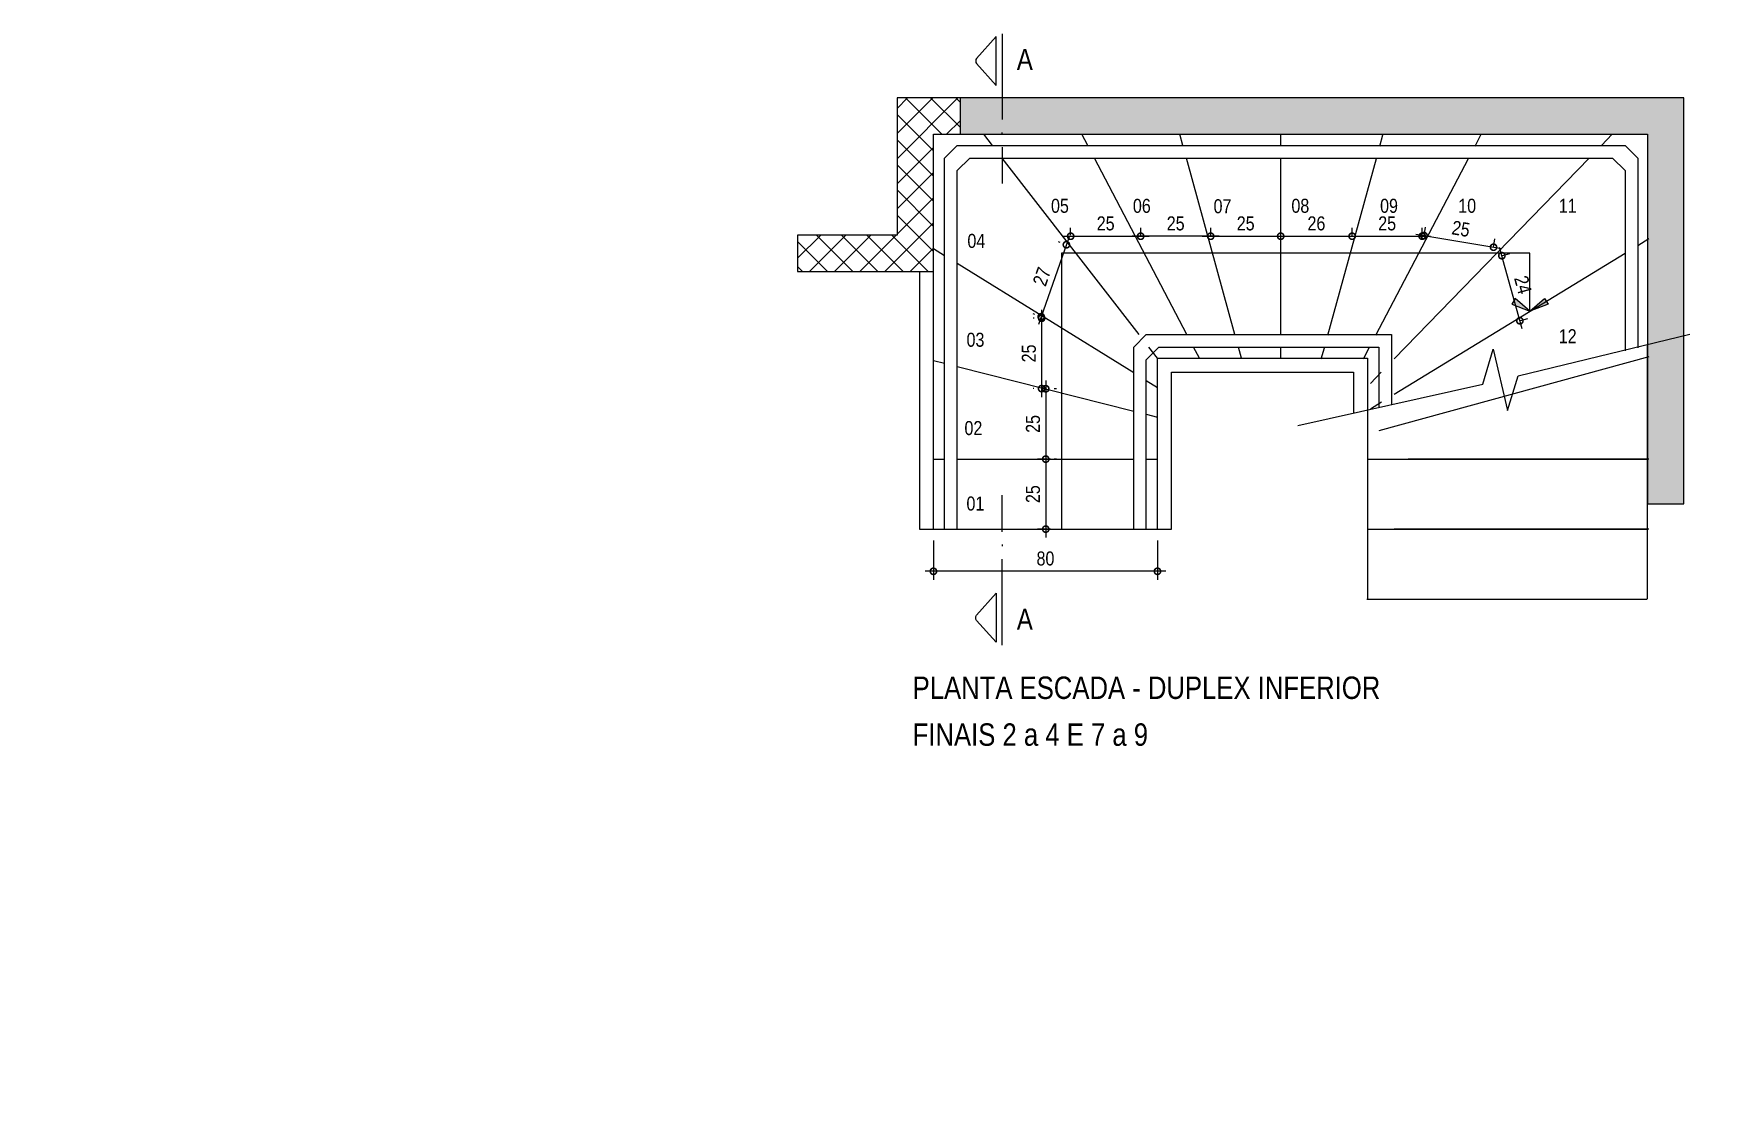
# Model space of a CAD drawing. Header units: metres. Extents: x 8 to 38.7, y -6.4 to 5.4.
# Drawn here: x 20.91 to 26.92, y 1.61 to 5.4 of the extents above; entities that cross this region are included whole.
import ezdxf
from ezdxf.enums import TextEntityAlignment as Align
from ezdxf.xclip import XClip

# ---------------------------------------------------------------- set-up
doc = ezdxf.new("R2010")
doc.units = ezdxf.units.M
doc.header["$XCLIPFRAME"] = 0
doc.header["$PDMODE"] = 35
doc.linetypes.add('DASHEDX2', pattern=[1.5, 1, -0.5])
doc.linetypes.add('ESTILO_TQS_0004', pattern=[1.12, 0.5, -0.2, 0.01, -0.2, 0.01, -0.2])
for name, color, linetype in [('205', 232, 'ESTILO_TQS_0004'), ('3', 2, 'Continuous'), ('4', 2, 'Continuous'), ('ARQ-AUX1', 1, 'Continuous'), ('ARQ-AUX2', 2, 'Continuous'), ('ARQ-DIM', 2, 'Continuous'), ('ARQ-PRJ', 7, 'DASHEDX2'), ('ARQ-SIM', 1, 'Continuous'), ('ARQ-TXT', 2, 'Continuous')]:
    doc.layers.add(name, color=color, linetype=linetype)
doc.styles.add('Adesa', font='ARIALN.TTF')
doc.styles.add('M50', font='ARIALN.TTF', dxfattribs={"height": 0.15})
doc.dimstyles.new('ADESA 1-0025', dxfattribs={"dimtxt": 0.05, "dimasz": 0.045, "dimexe": 0.03, "dimexo": 0.04, "dimgap": 0.02, "dimtad": 1, "dimtoh": 1, "dimdec": 0, "dimlfac": 100, "dimzin": 4, "dimtxsty": 'Adesa', "dimblk": 'DOTSMALL', "dimcen": 1, "dimdle": 0.03, "dimclrd": 1, "dimclre": 1, "dimclrt": 256, "dimazin": 1, "dimtm": 1e-09, "dimtfac": 1, "dimtdec": 0, "dimtix": 1, "dimtmove": 2, "dimatfit": 0, "dimldrblk": 'DOTSMALL', "dimfxl": 0.8, "dimtvp": 2, "dimtolj": 1, "dimtzin": 0, "dimarcsym": 0})

# ---------------------------------------------------------------- blocks, each defined once
blk = doc.blocks.new('est-ex-11-dps-r00')
at = {"layer": '3'}
h = blk.add_hatch(color=8, dxfattribs=at)
h.dxf.hatch_style = 1
h.paths.add_polyline_path([(-232.004486, -395.998796), (719.496112, -396.003017), (719.496112, -409.003017), (473.006123, -409.003017), (473.006123, -541.00374), (459.996043, -541.00374), (459.996043, -409.002436), (12.995548, -409.002436), (12.995548, -937.000989), (-251.979379, -937.000989), (-251.979379, -924.007258), (-232.004327, -924.007258), (-232.004327, -855.00029), (-213.00434, -855.00029), (-213.00434, -924.000989), (-0.004452, -924.000989), (-0.004452, -414.999045), (-213.004452, -414.999045), (-213.004452, -481.999806), (-232.004486, -481.999806)])
h.paths.add_polyline_path([(719.496112, -244.999631), (-57.501936, -244.996565), (-57.501936, -225.996565), (0, -225.996565), (0, 0), (-236.004459, 0), (-236.004459, -245.001184), (-249.004459, -245.001184), (-249.004459, 12.999153), (-0.000305, 12.999153), (-0.000305, 282.997758), (-504.003335, 282.997758), (-504.003335, -245.001184), (-517.003335, -245.001184), (-517.003335, 295.998453), (12.994618, 295.998453), (12.994618, -232.000212), (459.996043, -232.000212), (459.996043, -99.998908), (472.996043, -99.998908), (472.996043, -231.999631), (719.496112, -231.999631)])
h.paths.add_polyline_path([(-993.00031, -541.00374), (-993.00031, -409.003017), (-1239.500379, -409.003017), (-1239.500379, -396.003017), (-520.003335, -396.002991), (-520.003335, -409.002991), (-980.00031, -409.002436), (-980.00031, -541.00374)])
h.paths.add_polyline_path([(-2253.500545, -245.000956), (-2253.500545, -232.000956), (-2008.001965, -232.000956), (-2008.001965, -100.000255), (-1995.001965, -100.000255), (-1995.001965, -232.000655), (-1547.999687, -232.000655), (-1547.999687, 77.996564), (-1534.999687, 77.996564), (-1534.999687, -183.000162), (-1385.510847, -183.000162), (-1385.510847, -195.99998), (-1534.999687, -195.99998), (-1534.999687, -245.000515), (-2253.500545, -245.000515)])
h.paths.add_polyline_path([(-2253.500545, -396.001692), (-1534.999904, -396.002133), (-1534.999904, -445.002668), (-1385.510832, -445.002668), (-1385.510832, -458.002486), (-1534.999904, -458.002486), (-1534.999904, -718.997619), (-1547.999904, -718.997619), (-1547.999904, -409.001461), (-1995.001777, -409.001461), (-1995.001777, -540.99621), (-2008.001965, -540.99621), (-2008.001965, -409.001316), (-2253.500545, -409.001316)])
h.paths.add_polyline_path([(-2399.510997, -445.004573), (-2561.999822, -445.004573), (-2561.999822, -718.997885), (-2548.999822, -718.997885), (-2548.999822, -458.004573), (-2399.510997, -458.004573), (-2399.510997, -445.004803)])
h.paths.add_polyline_path([(1027.995404, -445.001113), (865.506331, -445.001113), (865.506331, -458.001113), (1014.995404, -458.001113), (1014.995404, -718.997491), (1027.995404, -718.997491)])
h.paths.add_polyline_path([(-520.003335, -244.999631), (-520.003335, -232.000212), (-980.00031, -232.000212), (-980.00031, -99.998908), (-993.00031, -99.998908), (-993.00031, -231.999631), (-1239.500379, -231.999631), (-1239.500379, -244.999631)])
h.paths.add_polyline_path([(1245.999783, -327.001325), (1689.007686, -327.001325), (1689.007686, -314.001325), (1245.999783, -314.001325)])
h.paths.add_polyline_path([(-2561.999343, 77.995239), (-2561.999343, -195.997845), (-2399.510997, -195.997845), (-2399.510997, -182.997845), (-2548.999343, -182.997845), (-2548.999343, 77.995239), (-2561.999822, 77.995239)])
h.paths.add_polyline_path([(1027.995156, -196.001535), (1027.995156, 77.998295), (1014.995156, 77.998295), (1014.995156, -183.001611), (865.506331, -183.001611), (865.506331, -196.001535)])
h.paths.add_polyline_path([(-3223.007243, -327.001325), (-2779.99934, -327.001325), (-2779.99934, -314.001325), (-3223.007243, -314.001325)])
h.paths.add_polyline_path([(-517.003335, -937.001848), (-352.982201, -937.001848), (-352.982201, -924.001848), (-504.003335, -924.001848), (-504.003335, -395.998796), (-517.003335, -395.998796)])
h.paths.add_polyline_path([(1015.01125, -327.001325), (1155.51125, -327.001325), (1155.51125, -314.001325), (1015.01125, -314.001325)])
h.paths.add_polyline_path([(-2689.510807, -327.001325), (-2549.010807, -327.001325), (-2549.010807, -314.001325), (-2689.510807, -314.001325)])
at = {"layer": '4'}
h = blk.add_hatch(color=8, dxfattribs=at)
h.dxf.hatch_style = 1
h.paths.add_polyline_path([(870.51125, -327.001325), (1015.01125, -327.001325), (1015.01125, -314.001325), (870.51125, -314.001325)])
h.paths.add_polyline_path([(1517.998246, -449.002012), (1531.000227, -449.002012), (1531.000227, -327.001324), (1517.998246, -327.001324)])
h.paths.add_polyline_path([(1689.007686, -327.001325), (1803.000199, -327.001325), (1803.000199, -314.002172), (1689.007686, -314.002172)])
h.paths.add_polyline_path([(1518.002686, -314.002172), (1531.002686, -314.002172), (1531.002686, -192.002332), (1518.002686, -192.002332)])
h.paths.add_polyline_path([(-3065.002243, -314.002172), (-3052.002243, -314.002172), (-3052.002243, -192.002332), (-3065.002243, -192.002332)])
h.paths.add_polyline_path([(-3064.999784, -449.002012), (-3051.997803, -449.002012), (-3051.997803, -327.002172), (-3064.999784, -327.002172)])
h.paths.add_polyline_path([(-3336.999755, -327.001324), (-3223.007243, -327.001324), (-3223.007243, -314.001325), (-3336.999755, -314.001325)])
h.paths.add_polyline_path([(-2549.010807, -327.001325), (-2404.510807, -327.001325), (-2404.510807, -314.001325), (-2549.010807, -314.001325)])
h.paths.add_polyline_path([(74.532066, -924.005286), (12.995548, -924.005286), (12.995548, -937.000989), (74.532066, -937.000989)])
h.paths.add_polyline_path([(-1372.998858, -46.500032), (-1359.998858, -46.500032), (-1359.998858, 165.999968), (-1372.998858, 165.999968)])
h.paths.add_polyline_path([(-2548.999822, -718.997885), (-2561.999822, -718.997885), (-2561.999822, -936.998934), (-2548.999822, -936.998934)])
h.paths.add_polyline_path([(-2561.999822, -445.004573), (-2634.999822, -445.004573), (-2634.999822, -458.001295), (-2561.999822, -458.001295)])
h.paths.add_polyline_path([(-1112.000061, 295.99876), (-1112.000061, 152.998767), (-1099.000187, 152.998767), (-1099.000187, 282.998799), (-1029.069445, 282.998799), (-1029.069445, 295.99876)])
h.paths.add_polyline_path([(-2736.996513, -763.91298), (-2723.996513, -763.91298), (-2723.996513, -620.91298), (-2736.996513, -620.91298)])
h.paths.add_polyline_path([(-2736.996513, -20.089668), (-2723.996513, -20.089668), (-2723.996513, 122.910332), (-2736.996513, 122.910332)])
h.paths.add_polyline_path([(1027.995404, -718.997491), (1014.995404, -718.997491), (1014.995404, -936.998627), (1027.995404, -936.998627)])
h.paths.add_polyline_path([(1101.995156, -445.001113), (1027.995404, -445.001113), (1027.995404, -457.997884), (1101.995156, -457.997884)])
h.paths.add_polyline_path([(2138.000201, -253.001325), (2125.000197, -253.001325), (2125.000197, -314.001325), (1853.000199, -314.001325), (1853.000199, -327.001324), (2125.000219, -327.001324), (2125.000219, -388.001325), (2138.000201, -388.001325)])
h.paths.add_polyline_path([(592.000796, 295.99876), (509.070038, 295.99876), (509.070038, 282.998799), (579.00078, 282.998799), (579.00078, 152.998392), (592.00078, 152.998392), (592.00078, 295.99876)])
h.paths.add_polyline_path([(592.000796, -937.001408), (592.000796, -794.000771), (579.000796, -794.000771), (579.000796, -924.001447), (509.070053, -924.001447), (509.070053, -937.001408), (592.000811, -937.001408)])
h.paths.add_polyline_path([(-2126.000352, -937.001408), (-2043.069595, -937.001408), (-2043.069595, -924.001447), (-2113.000337, -924.001447), (-2113.000337, -794.001191), (-2126.000337, -794.001191), (-2126.000337, -937.001408)])
h.paths.add_polyline_path([(839.999696, -46.499368), (852.999696, -46.499368), (852.999696, 166.000632), (839.999696, 166.000632)])
h.paths.add_polyline_path([(839.999696, -807.00328), (852.999696, -807.00328), (852.999696, -594.50328), (839.999696, -594.50328)])
h.paths.add_polyline_path([(-2386.999253, -807.00328), (-2373.999253, -807.00328), (-2373.999253, -594.50328), (-2386.999253, -594.50328)])
h.paths.add_polyline_path([(1189.996956, -763.91298), (1202.996956, -763.91298), (1202.996956, -620.91298), (1189.996956, -620.91298)])
h.paths.add_polyline_path([(1189.996956, -20.089668), (1202.996956, -20.089668), (1202.996956, 122.910332), (1189.996956, 122.910332)])
h.paths.add_polyline_path([(-2984.999916, -914.001323), (-2984.999916, -750.999946), (-2997.999778, -750.999946), (-2997.999778, -900.997727), (-3045.999778, -900.997727), (-3045.999778, -914.001323)])
h.paths.add_polyline_path([(1451.000359, 272.998675), (1451.000359, 109.997373), (1464.000222, 109.997373), (1464.000222, 259.995079), (1512.000221, 259.995079), (1512.000221, 272.998675)])
h.paths.add_polyline_path([(1451.000359, -914.001323), (1512.000221, -914.001323), (1512.000221, -900.997727), (1464.000222, -900.997727), (1464.000222, -751.000021), (1451.000359, -751.000021)])
h.paths.add_polyline_path([(-878.069286, -937.00153), (-745.536564, -937.00153), (-745.536564, -923.999823), (-786.000045, -923.999823), (-786.000045, -624.003488), (-799.000045, -624.003488), (-799.000045, -924.001237), (-878.06927, -924.001237), (-878.06927, -937.00153)])
h.paths.add_polyline_path([(-1372.998858, -807.001266), (-1359.998858, -807.001266), (-1359.998858, -594.501266), (-1372.998858, -594.501266)])
h.paths.add_polyline_path([(-1099.000046, -794.001415), (-1111.99992, -794.001415), (-1111.99992, -937.001408), (-1029.069303, -937.001408), (-1029.069303, -924.001447), (-1099.000046, -924.001447)])
h.paths.add_polyline_path([(-878.069286, 295.998882), (-878.069286, 282.998589), (-799.000061, 282.998589), (-799.000061, -16.99916), (-786.000061, -16.99916), (-786.000061, 282.997175), (-745.53658, 282.997175), (-745.53658, 295.998882), (-878.069302, 295.998882)])
h.paths.add_polyline_path([(-2561.999366, -183.001307), (-2635.999822, -183.001307), (-2635.999822, -196.001304), (-2561.999343, -195.997845)])
h.paths.add_polyline_path([(-2549.004314, 295.991967), (-2561.999366, 295.991967), (-2561.999366, 77.995239), (-2549.004314, 77.995239)])
h.paths.add_polyline_path([(-520.003335, -937.002591), (-520.003335, -409.002981), (-533.003335, -409.002981), (-533.003335, -924.002648), (-594.536549, -924.002648), (-594.536549, -937.002648), (-520.003335, -937.002648)])
h.paths.add_polyline_path([(1736.995331, -914.001323), (1736.995331, -901.001351), (1729.988975, -901.001351), (1729.988975, -569.001318), (1716.988975, -569.001318), (1716.988975, -901.001351), (1662.988975, -901.001351), (1662.988975, -914.001323), (1736.989194, -914.001323)])
h.paths.add_polyline_path([(1797.998392, -914.001296), (1910.998392, -914.001296), (1910.998392, -901.001323), (1797.998392, -901.001323)])
h.paths.add_polyline_path([(2137.995113, -914.001323), (2137.995113, -539.001566), (2124.995113, -539.001566), (2124.995113, -901.001323), (2061.998395, -901.001323), (2061.998395, -914.001323)])
h.paths.add_polyline_path([(1101.995156, -183.004764), (1027.995156, -183.004764), (1027.995156, -196.001535), (1101.995156, -196.001535)])
h.paths.add_polyline_path([(1027.995156, 295.998392), (1014.995156, 295.998392), (1014.995156, 77.998295), (1027.995156, 77.998295)])
h.paths.add_polyline_path([(1736.995331, 272.998675), (1662.995113, 272.998675), (1662.995113, 259.998703), (1716.995113, 259.998703), (1716.995113, -72.00133), (1729.995113, -72.00133), (1729.995113, 259.998703), (1737.001468, 259.998703), (1737.001468, 272.998675)])
h.paths.add_polyline_path([(1797.998392, 259.998675), (1910.998392, 259.998675), (1910.998392, 272.998648), (1797.998392, 272.998648)])
edge = h.paths.add_edge_path()
edge.add_line((2137.995113, 272.998675), (2061.998393, 272.998675))
edge.add_line((2061.998393, 272.998675), (2061.998393, 259.998675))
edge.add_line((2061.998393, 259.998675), (2124.99511, 259.998675))
edge.add_line((2124.99511, 259.998675), (2124.99511, -102.001082))
edge.add_line((2124.99511, -102.001082), (2137.99511, -102.001082))
edge.add_line((2137.99511, -102.001082), (2137.99511, 272.998675))
h.paths.add_polyline_path([(358.065018, -937.00153), (358.065018, -924.001613), (278.996063, -924.001613), (278.996063, -624.003488), (265.996063, -624.003488), (265.996063, -924.000199), (225.532312, -924.000199), (225.532312, -937.00153), (358.065034, -937.00153)])
h.paths.add_polyline_path([(358.065018, 295.998882), (225.532296, 295.998882), (225.532296, 282.997551), (265.996047, 282.997551), (265.996047, -16.99916), (278.996047, -16.99916), (278.996047, 282.998965), (358.065003, 282.998965), (358.065003, 295.998882)])
h.paths.add_polyline_path([(-1534.999904, -718.997619), (-1547.999935, -718.997619), (-1547.999672, -924.00172), (-1608.536714, -924.00172), (-1608.53673, -937.001381), (-1482.999904, -937.001381), (-1482.999904, -924.002611), (-1534.999904, -924.002611)])
h.paths.add_polyline_path([(-1892.069467, -937.00153), (-1759.536745, -937.00153), (-1759.536745, -923.999823), (-1802.000496, -923.999823), (-1802.000496, -624.003488), (-1815.000496, -624.003488), (-1815.000496, -924.001237), (-1892.069452, -924.001237), (-1892.069452, -937.00153)])
h.paths.add_polyline_path([(-3270.99386, -914.001323), (-3196.993641, -914.001323), (-3196.993641, -900.998962), (-3250.993641, -900.998962), (-3250.993641, -569.001318), (-3263.993641, -569.001318), (-3263.993641, -900.998962), (-3270.999997, -900.998962), (-3270.999997, -914.001323)])
h.paths.add_polyline_path([(-3445.003058, -914.001296), (-3332.003058, -914.001296), (-3332.003058, -900.998934), (-3445.003058, -900.998934)])
h.paths.add_polyline_path([(-3671.999781, -914.001323), (-3596.003061, -914.001323), (-3596.003061, -900.998934), (-3658.999778, -900.998934), (-3658.999778, -539.001566), (-3671.999778, -539.001566)])
h.paths.add_polyline_path([(74.531441, 295.998453), (12.994618, 295.998453), (12.994618, 282.998733), (74.531441, 282.998733)])
h.paths.add_polyline_path([(-520.003335, 296), (-594.536549, 296), (-594.536549, 283), (-533.003335, 283), (-533.003335, -231.999657), (-520.003335, -231.999657), (-520.003335, 295.999943)])
h.paths.add_polyline_path([(-3658.999753, -253.001325), (-3671.999758, -253.001325), (-3671.999758, -388.001325), (-3658.999775, -388.001325), (-3658.999775, -327.001324), (-3386.999755, -327.001324), (-3386.999755, -314.001325), (-3658.999753, -314.001325)])
h.paths.add_polyline_path([(-1482.999919, 295.998733), (-1608.53673, 295.998733), (-1608.53673, 282.999072), (-1547.999687, 282.999072), (-1547.999687, 77.996564), (-1534.999919, 77.996564), (-1534.999919, 282.999963), (-1482.999919, 282.999963)])
h.paths.add_polyline_path([(-2126.000352, 295.99876), (-2126.000352, 152.998767), (-2113.000352, 152.998767), (-2113.000352, 282.99876), (-2043.06961, 282.99876), (-2043.06961, 295.99876)])
h.paths.add_polyline_path([(-2386.999253, 11.500632), (-2373.999253, 11.500632), (-2373.999253, 166.000632), (-2386.999253, 166.000632)])
h.paths.add_polyline_path([(-2984.999916, 272.998675), (-3045.999916, 272.998675), (-3045.999916, 259.998675), (-2997.999916, 259.998675), (-2997.999916, 109.998591), (-2984.999916, 109.998591)])
h.paths.add_polyline_path([(-3270.999997, 272.998675), (-3270.999997, 259.996314), (-3263.993641, 259.996314), (-3263.993641, -72.00133), (-3250.993641, -72.00133), (-3250.993641, 259.996314), (-3196.993641, 259.996314), (-3196.993641, 272.998675), (-3270.99386, 272.998675)])
h.paths.add_polyline_path([(-3445.003058, 259.996286), (-3332.003058, 259.996286), (-3332.003058, 272.998648), (-3445.003058, 272.998648)])
h.paths.add_polyline_path([(-3671.999778, 272.998675), (-3671.999778, -102.001082), (-3658.999778, -102.001082), (-3658.999778, 259.996286), (-3596.003061, 259.996286), (-3596.003061, 272.998675)])
h.paths.add_polyline_path([(-1815.007394, 30.00084), (-1802.007394, 30.00084), (-1802.007394, 188.50084), (-1815.007394, 188.50084)])
h.paths.add_polyline_path([(-1892.036745, 282.997514), (-1759.536745, 282.997514), (-1759.536745, 295.997514), (-1892.036745, 295.997514)])
at = {"layer": '205'}
blk.add_line((-3872.588223, -320.501324), (2278.789691, -320.501324), dxfattribs=at)
blk = doc.blocks.new('ADESA-IND')
h = blk.add_hatch(color=256)
h.paths.add_polyline_path([(0.177, 0), (0.319, 0.125), (0.354, 0.068)])
h.paths.add_polyline_path([(0.177, 0), (0.034, 0.125), (0, 0.068)])
for points in [[(0.177, 0), (0.034, 0.125), (0, 0.068)], [(0.177, 0), (0.319, 0.125), (0.354, 0.068)]]:
    blk.add_lwpolyline(points, close=True)
blk = doc.blocks.new('planta escada dup inf')
at = {"layer": 'ARQ-AUX1', "ltscale": 0.1}
for p, q in [((0.005, 1.415), (0.045, 1.415)), ((0.09, 1.415), (0.72, 1.415)), ((0.765, 1.415), (0.805, 1.415)), ((0.005, 1.165), (0.045, 1.165)), ((0.09, 1.165), (0.72, 1.165)), ((0.765, 1.165), (0.805, 1.165)), ((0.09, 0.834), (0.72, 0.9935)), ((0.765, 1.0049), (0.805, 1.015)), ((0.005, 0.8125), (0.045, 0.8226))]:
    blk.add_line(p, q, dxfattribs=at)
for points in [[(1.5651, 0.985), (1.6051, 0.9602)], [(0.805, 0.91), (0.765, 0.8852)], [(1.6501, 0.9331), (2.475, 0.4294)], [(0.72, 0.8573), (0.09, 0.4665)], [(1.5651, 0.895), (1.6039, 0.855)], [(0.805, 0.805), (0.774, 0.765)], [(0.955, 0.805), (0.934, 0.765)], [(1.105, 0.805), (1.094, 0.765)], [(1.245, 0.805), (1.245, 0.765)], [(1.3901, 0.8072), (1.4011, 0.7672)], [(1.5401, 0.8072), (1.5611, 0.7672)], [(1.6501, 0.8074), (2.3464, 0.09)], [(0.7391, 0.72), (0.2509, 0.09)], [(0.9104, 0.72), (0.5796, 0.09)], [(1.0816, 0.72), (0.9084, 0.09)], [(1.245, 0.72), (1.245, 0.09)], [(1.4135, 0.7222), (1.5868, 0.0922)], [(1.5848, 0.7222), (1.9155, 0.0922)], [(0.045, 0.4386), (0.005, 0.4138)], [(2.52, 0.4019), (2.56, 0.3771)], [(0.216, 0.045), (0.185, 0.005)], [(0.556, 0.045), (0.535, 0.005)], [(0.896, 0.045), (0.885, 0.005)], [(1.245, 0.045), (1.245, 0.005)], [(1.5991, 0.0472), (1.6101, 0.0072)], [(1.9391, 0.0472), (1.9601, 0.0072)], [(2.3901, 0.045), (2.4287, 0.0052)]]:
    blk.add_lwpolyline(points, dxfattribs=at)
at = {"layer": 'ARQ-AUX2', "ltscale": 0.1}
for points in [[(-0.045, 0.495), (-0.045, 1.415), (0.005, 1.415), (0.005, 0.495)], [(0.72, 1.415), (0.72, 0.765), (0.765, 0.72), (1.6401, 0.72), (1.6401, 0.9709)], [(0.765, 1.415), (0.765, 0.81), (0.81, 0.765), (1.5951, 0.765), (1.5951, 0.9814)], [(0.805, 1.415), (0.805, 0.805), (1.5551, 0.805), (1.5551, 0.9908)], [(0.805, 1.415), (0.855, 1.415)], [(0.855, 1.415), (0.855, 0.855), (1.5051, 0.855), (1.5051, 1.0024)]]:
    blk.add_lwpolyline(points, dxfattribs=at)
at = {"layer": 'ARQ-AUX2'}
for points in [[(0.045, 1.415), (0.045, 0.09), (0.09, 0.045), (2.475, 0.045), (2.52, 0.09), (2.52, 0.7679)], [(0.045, 1.415), (0.09, 1.415)], [(0.09, 1.415), (0.09, 0.135), (0.135, 0.09), (2.43, 0.09), (2.475, 0.135), (2.475, 0.7784)], [(0.72, 1.415), (0.765, 1.415)]]:
    blk.add_lwpolyline(points, dxfattribs=at)
at = {"layer": 'ARQ-PRJ'}
for p, q in [((2.56, 1.415), (1.7001, 1.415, 0)), ((2.56, 1.165), (1.7001, 1.165, 0)), ((2.56, 0.7998), (1.5551, 1.075, 0))]:
    blk.add_line(p, q, dxfattribs=at)
for points in [[(1.5528, 1.665), (2.555, 1.665)], [(2.555, 1.665), (2.555, 0.7598)], [(1.5551, 1.415), (2.555, 1.415)], [(1.5551, 1.165), (2.56, 1.165)]]:
    blk.add_lwpolyline(points, dxfattribs=at)
at = {"layer": 'ARQ-PRJ', "elevation": 0}
for points in [[(1.5551, 0.9908), (1.5551, 1.665)], [(1.7001, 1.415), (1.6501, 1.415)], [(1.3066, 1.0452), (1.9665, 0.8971), (2.0042, 0.7728), (2.0553, 0.9919), (2.093, 0.8676), (2.7066, 0.7186)]]:
    blk.add_lwpolyline(points, dxfattribs=at)
at = {"layer": 'ARQ-SIM', "ltscale": 0.1}
blk.add_lwpolyline([(2.135, 0.637), (2.135, 0.43), (0.4624, 0.43), (0.4624, 1.415)], dxfattribs=at)
at = {"layer": 'ARQ-SIM', "xscale": 0.3662174791239235, "yscale": 0.3662174791239235, "zscale": 0.06103624652065392, "rotation": 180}
blk.add_blockref('ADESA-IND', (2.1997, 0.637), dxfattribs=at)
blk = doc.blocks.new('_DotSmall')
at = {"color": 0, "linetype": 'ByBlock', "const_width": 0.5}
blk.add_lwpolyline([(-0.0625, 0, 1), (0.0625, 0, 1)], format="xyb", close=True, dxfattribs=at)
blk = doc.blocks.new('*D131')
at = {"layer": 'ARQ-DIM', "color": 1, "lineweight": -2, "transparency": 16777216}
for p, q in [((24.1183, 3.5874), (24.1183, 3.4469)), ((24.9183, 3.5874), (24.9183, 3.4469)), ((24.9483, 3.4769), (24.0883, 3.4769))]:
    blk.add_line(p, q, dxfattribs=at)
at = {"layer": 'Defpoints', "color": 0, "transparency": 16777216}
for p in [(24.1183, 3.6274), (24.9183, 3.6274), (24.1183, 3.4769)]:
    blk.add_point(p, dxfattribs=at)
at = {"layer": 'ARQ-DIM', "color": 1, "lineweight": -2, "transparency": 16777216, "xscale": 0.045, "yscale": 0.045, "zscale": 0.045, "rotation": 180}
blk.add_blockref('_DotSmall', (24.1183, 3.4769), dxfattribs=at)
at = {"layer": 'ARQ-DIM', "color": 1, "lineweight": -2, "transparency": 16777216, "xscale": 0.045, "yscale": 0.045, "zscale": 0.045}
blk.add_blockref('_DotSmall', (24.9183, 3.4769), dxfattribs=at)
at = {"layer": 'ARQ-DIM', "transparency": 16777216, "insert": (24.5183, 3.5224), "char_height": 0.05, "attachment_point": 5, "style": 'Adesa'}
blk.add_mtext('\\A1;80', dxfattribs=at)
blk = doc.blocks.new('*D132')
at = {"layer": 'ARQ-DIM', "color": 1, "lineweight": -2, "transparency": 16777216}
for p, q in [((24.5357, 3.8774), (24.4893, 3.8774)), ((24.5193, 3.9074), (24.5193, 3.5974)), ((24.5357, 3.6274), (24.4893, 3.6274))]:
    blk.add_line(p, q, dxfattribs=at)
at = {"layer": 'Defpoints', "color": 0, "transparency": 16777216}
for p in [(24.5757, 3.8774), (24.5193, 3.6274), (24.5757, 3.6274)]:
    blk.add_point(p, dxfattribs=at)
at = {"layer": 'ARQ-DIM', "color": 1, "lineweight": -2, "transparency": 16777216, "xscale": 0.045, "yscale": 0.045, "zscale": 0.045}
for p, rotation in [((24.5193, 3.8774), 90), ((24.5193, 3.6274), 270)]:
    blk.add_blockref('_DotSmall', p, dxfattribs=dict(at, rotation=rotation))
at = {"layer": 'ARQ-DIM', "transparency": 16777216, "insert": (24.4738, 3.7524), "char_height": 0.05, "attachment_point": 5, "rotation": 90, "style": 'Adesa'}
blk.add_mtext('\\A1;25', dxfattribs=at)
blk = doc.blocks.new('*D133')
at = {"layer": 'ARQ-DIM', "color": 1, "lineweight": -2, "transparency": 16777216}
for p, q in [((24.5193, 4.1587), (24.5193, 3.8474)), ((24.5583, 4.1287), (24.5493, 4.1287)), ((24.5583, 3.8774), (24.5493, 3.8774))]:
    blk.add_line(p, q, dxfattribs=at)
at = {"layer": 'Defpoints', "color": 0, "transparency": 16777216}
for p in [(24.5183, 4.1287), (24.5183, 3.8774), (24.5193, 3.8774)]:
    blk.add_point(p, dxfattribs=at)
at = {"layer": 'ARQ-DIM', "color": 1, "lineweight": -2, "transparency": 16777216, "xscale": 0.045, "yscale": 0.045, "zscale": 0.045}
for p, rotation in [((24.5193, 4.1287), 90), ((24.5193, 3.8774), 270)]:
    blk.add_blockref('_DotSmall', p, dxfattribs=dict(at, rotation=rotation))
at = {"layer": 'ARQ-DIM', "transparency": 16777216, "insert": (24.4738, 4.0031), "char_height": 0.05, "attachment_point": 5, "rotation": 90, "style": 'Adesa'}
blk.add_mtext('\\A1;25', dxfattribs=at)
blk = doc.blocks.new('*D134')
at = {"layer": 'ARQ-DIM', "color": 1, "lineweight": -2, "transparency": 16777216}
for p, q in [((24.5047, 4.4105), (24.5047, 4.0991)), ((24.4783, 4.3805), (24.4747, 4.3805)), ((24.4765, 4.1291), (24.4747, 4.1291))]:
    blk.add_line(p, q, dxfattribs=at)
at = {"layer": 'Defpoints', "color": 0, "transparency": 16777216}
for p in [(24.5183, 4.3805), (24.5047, 4.1291), (24.5165, 4.1291)]:
    blk.add_point(p, dxfattribs=at)
at = {"layer": 'ARQ-DIM', "color": 1, "lineweight": -2, "transparency": 16777216, "xscale": 0.045, "yscale": 0.045, "zscale": 0.045}
for p, rotation in [((24.5047, 4.3805), 90), ((24.5047, 4.1291), 270)]:
    blk.add_blockref('_DotSmall', p, dxfattribs=dict(at, rotation=rotation))
at = {"layer": 'ARQ-DIM', "transparency": 16777216, "insert": (24.4592, 4.2548), "char_height": 0.05, "attachment_point": 5, "rotation": 90, "style": 'Adesa'}
blk.add_mtext('\\A1;25', dxfattribs=at)
blk = doc.blocks.new('*D135')
at = {"layer": 'ARQ-DIM', "color": 1, "lineweight": -2, "transparency": 16777216}
for p, q in [((24.603, 4.6711), (24.4932, 4.3576)), ((24.5706, 4.6506), (24.5648, 4.6527)), ((24.4806, 4.3938), (24.4748, 4.3958))]:
    blk.add_line(p, q, dxfattribs=at)
at = {"layer": 'Defpoints', "color": 0, "transparency": 16777216}
for p in [(24.6083, 4.6374), (24.5031, 4.3859), (24.5183, 4.3805)]:
    blk.add_point(p, dxfattribs=at)
at = {"layer": 'ARQ-DIM', "color": 1, "lineweight": -2, "transparency": 16777216, "xscale": 0.045, "yscale": 0.045, "zscale": 0.045}
for p, rotation in [((24.5931, 4.6428), 70.69293706015681), ((24.5031, 4.3859), 250.6929370601568)]:
    blk.add_blockref('_DotSmall', p, dxfattribs=dict(at, rotation=rotation))
at = {"layer": 'ARQ-DIM', "transparency": 16777216, "insert": (24.5055, 4.5292), "char_height": 0.05, "attachment_point": 5, "rotation": 70.69294, "style": 'Adesa'}
blk.add_mtext('\\A1;27', dxfattribs=at)
blk = doc.blocks.new('*D136')
at = {"layer": 'ARQ-DIM', "color": 1, "lineweight": -2, "transparency": 16777216}
for p, q in [((24.6083, 4.6774), (24.6083, 4.7033)), ((24.8583, 4.6774), (24.8583, 4.7033)), ((24.5783, 4.6733), (24.8883, 4.6733))]:
    blk.add_line(p, q, dxfattribs=at)
at = {"layer": 'Defpoints', "color": 0, "transparency": 16777216}
for p in [(24.6083, 4.6374), (24.8583, 4.6733), (24.8583, 4.6374)]:
    blk.add_point(p, dxfattribs=at)
at = {"layer": 'ARQ-DIM', "color": 1, "lineweight": -2, "transparency": 16777216, "xscale": 0.045, "yscale": 0.045, "zscale": 0.045, "rotation": 180}
blk.add_blockref('_DotSmall', (24.6083, 4.6733), dxfattribs=at)
at = {"layer": 'ARQ-DIM', "color": 1, "lineweight": -2, "transparency": 16777216, "xscale": 0.045, "yscale": 0.045, "zscale": 0.045}
blk.add_blockref('_DotSmall', (24.8583, 4.6733), dxfattribs=at)
at = {"layer": 'ARQ-DIM', "transparency": 16777216, "insert": (24.7333, 4.7188), "char_height": 0.05, "attachment_point": 5, "style": 'Adesa'}
blk.add_mtext('\\A1;25', dxfattribs=at)
blk = doc.blocks.new('*D138')
at = {"layer": 'ARQ-DIM', "color": 1, "lineweight": -2, "transparency": 16777216}
for p, q in [((24.8583, 4.6774), (24.8583, 4.7033)), ((25.1083, 4.6774), (25.1083, 4.7033)), ((25.1383, 4.6733), (24.8283, 4.6733))]:
    blk.add_line(p, q, dxfattribs=at)
at = {"layer": 'Defpoints', "color": 0, "transparency": 16777216}
for p in [(24.8583, 4.6733), (24.8583, 4.6374), (25.1083, 4.6374)]:
    blk.add_point(p, dxfattribs=at)
at = {"layer": 'ARQ-DIM', "color": 1, "lineweight": -2, "transparency": 16777216, "xscale": 0.045, "yscale": 0.045, "zscale": 0.045, "rotation": 180}
blk.add_blockref('_DotSmall', (24.8583, 4.6733), dxfattribs=at)
at = {"layer": 'ARQ-DIM', "color": 1, "lineweight": -2, "transparency": 16777216, "xscale": 0.045, "yscale": 0.045, "zscale": 0.045}
blk.add_blockref('_DotSmall', (25.1083, 4.6733), dxfattribs=at)
at = {"layer": 'ARQ-DIM', "transparency": 16777216, "insert": (24.9833, 4.7188), "char_height": 0.05, "attachment_point": 5, "style": 'Adesa'}
blk.add_mtext('\\A1;25', dxfattribs=at)
blk = doc.blocks.new('*D139')
at = {"layer": 'ARQ-DIM', "color": 1, "lineweight": -2, "transparency": 16777216}
for p, q in [((25.1083, 4.6774), (25.1083, 4.7033)), ((25.3583, 4.6774), (25.3583, 4.7033)), ((25.0783, 4.6733), (25.3883, 4.6733))]:
    blk.add_line(p, q, dxfattribs=at)
at = {"layer": 'Defpoints', "color": 0, "transparency": 16777216}
for p in [(25.1083, 4.6374), (25.3583, 4.6733), (25.3583, 4.6374)]:
    blk.add_point(p, dxfattribs=at)
at = {"layer": 'ARQ-DIM', "color": 1, "lineweight": -2, "transparency": 16777216, "xscale": 0.045, "yscale": 0.045, "zscale": 0.045, "rotation": 180}
blk.add_blockref('_DotSmall', (25.1083, 4.6733), dxfattribs=at)
at = {"layer": 'ARQ-DIM', "color": 1, "lineweight": -2, "transparency": 16777216, "xscale": 0.045, "yscale": 0.045, "zscale": 0.045}
blk.add_blockref('_DotSmall', (25.3583, 4.6733), dxfattribs=at)
at = {"layer": 'ARQ-DIM', "transparency": 16777216, "insert": (25.2333, 4.7188), "char_height": 0.05, "attachment_point": 5, "style": 'Adesa'}
blk.add_mtext('\\A1;25', dxfattribs=at)
blk = doc.blocks.new('*D141')
at = {"layer": 'ARQ-DIM', "color": 1, "lineweight": -2, "transparency": 16777216}
for p, q in [((25.3583, 4.6774), (25.3583, 4.7033)), ((25.6135, 4.6752), (25.6135, 4.7033)), ((25.3283, 4.6733), (25.6435, 4.6733))]:
    blk.add_line(p, q, dxfattribs=at)
at = {"layer": 'Defpoints', "color": 0, "transparency": 16777216}
for p in [(25.3583, 4.6374), (25.6135, 4.6733), (25.6135, 4.6352)]:
    blk.add_point(p, dxfattribs=at)
at = {"layer": 'ARQ-DIM', "color": 1, "lineweight": -2, "transparency": 16777216, "xscale": 0.045, "yscale": 0.045, "zscale": 0.045, "rotation": 180}
blk.add_blockref('_DotSmall', (25.3583, 4.6733), dxfattribs=at)
at = {"layer": 'ARQ-DIM', "color": 1, "lineweight": -2, "transparency": 16777216, "xscale": 0.045, "yscale": 0.045, "zscale": 0.045}
blk.add_blockref('_DotSmall', (25.6135, 4.6733), dxfattribs=at)
at = {"layer": 'ARQ-DIM', "transparency": 16777216, "insert": (25.4859, 4.7188), "char_height": 0.05, "attachment_point": 5, "style": 'Adesa'}
blk.add_mtext('\\A1;26', dxfattribs=at)
blk = doc.blocks.new('*D142')
at = {"layer": 'ARQ-DIM', "color": 1, "lineweight": -2, "transparency": 16777216}
for p, q in [((25.6135, 4.6752), (25.6135, 4.7033)), ((25.8635, 4.6752), (25.8635, 4.7033)), ((25.5835, 4.6733), (25.8935, 4.6733))]:
    blk.add_line(p, q, dxfattribs=at)
at = {"layer": 'Defpoints', "color": 0, "transparency": 16777216}
for p in [(25.6135, 4.6352), (25.8635, 4.6733), (25.8635, 4.6352)]:
    blk.add_point(p, dxfattribs=at)
at = {"layer": 'ARQ-DIM', "color": 1, "lineweight": -2, "transparency": 16777216, "xscale": 0.045, "yscale": 0.045, "zscale": 0.045, "rotation": 180}
blk.add_blockref('_DotSmall', (25.6135, 4.6733), dxfattribs=at)
at = {"layer": 'ARQ-DIM', "color": 1, "lineweight": -2, "transparency": 16777216, "xscale": 0.045, "yscale": 0.045, "zscale": 0.045}
blk.add_blockref('_DotSmall', (25.8635, 4.6733), dxfattribs=at)
at = {"layer": 'ARQ-DIM', "transparency": 16777216, "insert": (25.7385, 4.7188), "char_height": 0.05, "attachment_point": 5, "style": 'Adesa'}
blk.add_mtext('\\A1;25', dxfattribs=at)
blk = doc.blocks.new('*D143')
at = {"layer": 'ARQ-DIM', "color": 1, "lineweight": -2, "transparency": 16777216}
for p, q in [((25.8701, 4.6747), (25.8752, 4.7051)), ((25.8406, 4.6805), (26.1479, 4.6291)), ((26.1182, 4.6332), (26.1233, 4.6636))]:
    blk.add_line(p, q, dxfattribs=at)
at = {"layer": 'Defpoints', "color": 0, "transparency": 16777216}
for p in [(25.8635, 4.6352), (26.1116, 4.5937), (26.1183, 4.634)]:
    blk.add_point(p, dxfattribs=at)
at = {"layer": 'ARQ-DIM', "color": 1, "lineweight": -2, "transparency": 16777216, "xscale": 0.045, "yscale": 0.045, "zscale": 0.045}
for p, rotation in [((25.8702, 4.6755), 170.5027877834117), ((26.1183, 4.634), 350.5027877834117)]:
    blk.add_blockref('_DotSmall', p, dxfattribs=dict(at, rotation=rotation))
at = {"layer": 'ARQ-DIM', "transparency": 16777216, "insert": (26.0018, 4.6997), "char_height": 0.05, "attachment_point": 5, "rotation": 350.50279, "style": 'Adesa'}
blk.add_mtext('\\A1;25', dxfattribs=at)
blk = doc.blocks.new('*D144')
at = {"layer": 'ARQ-DIM', "color": 1, "lineweight": -2, "transparency": 16777216}
for p, q in [((26.2204, 4.3424), (26.1401, 4.6327)), ((26.1501, 4.6044), (26.177, 4.6118)), ((26.2144, 4.3718), (26.2413, 4.3793))]:
    blk.add_line(p, q, dxfattribs=at)
at = {"layer": 'Defpoints', "color": 0, "transparency": 16777216}
for p in [(26.1116, 4.5937), (26.1481, 4.6038), (26.1759, 4.3612)]:
    blk.add_point(p, dxfattribs=at)
at = {"layer": 'ARQ-DIM', "color": 1, "lineweight": -2, "transparency": 16777216, "xscale": 0.045, "yscale": 0.045, "zscale": 0.045}
for p, rotation in [((26.1481, 4.6038), 105.458337512315), ((26.2124, 4.3713), 285.458337512315)]:
    blk.add_blockref('_DotSmall', p, dxfattribs=dict(at, rotation=rotation))
at = {"layer": 'ARQ-DIM', "transparency": 16777216, "insert": (26.2237, 4.4996), "char_height": 0.05, "attachment_point": 5, "rotation": 285.45834, "style": 'Adesa'}
blk.add_mtext('\\A1;24', dxfattribs=at)
blk = doc.blocks.new('ADESA-SIM CORT')
at = {"color": 3}
blk.add_lwpolyline([(1.712, 0.367), (1.4, 0.086), (2.1, 0.086), (1.788, 0.367)], dxfattribs=at)
blk.add_lwpolyline([(1.788, 0.367, 0.267949), (1.712, 0.367)], format="xyb", dxfattribs=at)
at = {"color": 2}
for points in [[(0.521, 0), (0, 0)], [(0.706, 0), (0.729, 0)], [(2.14, 0), (0.914, 0)]]:
    blk.add_lwpolyline(points, dxfattribs=at)
at = {"color": 3, "style": 'Adesa'}
blk.add_attdef('A', text='', height=0.35, dxfattribs=at).set_placement((1.739, -0.325), align=Align.MIDDLE_CENTER)

msp = doc.modelspace()

# ---------------------------------------------------------------- hatches: boundary and pattern name
at = {"layer": 'ARQ-AUX2'}
h = msp.add_hatch(dxfattribs=at)
h.set_pattern_fill('ANSI37', color=232, scale=0.02)
h.paths.add_polyline_path([(24.21337, 5.16745), (23.98833, 5.16745), (23.98835, 4.67743), (23.63322, 4.67746), (23.63326, 4.54743), (24.11833, 4.54742), (24.11835, 5.03746), (24.21339, 5.03746)])
h = msp.add_hatch(color=8, dxfattribs=at)
h.dxf.hatch_style = 1
h.paths.add_polyline_path([(26.79833, 5.16745), (24.21337, 5.16745), (24.21339, 5.03746), (26.66833, 5.03746), (26.66833, 4.28705), (26.79833, 4.31862)])
h.paths.add_polyline_path([(26.79833, 4.31862), (26.66833, 4.28705), (26.66833, 3.71745), (26.79833, 3.71751)])

# ---------------------------------------------------------------- linework, layer by layer
at = {"layer": 'ARQ-AUX2', "elevation": 0}
msp.add_lwpolyline([(23.98835, 4.67743), (23.63322, 4.67746), (23.63326, 4.54743), (24.11833, 4.54742), (24.11835, 5.03746), (26.66833, 5.03746), (26.66833, 3.71745), (26.79833, 3.71751), (26.79833, 5.16745), (23.98833, 5.16745), (23.98835, 4.67743)], close=True, dxfattribs=at)
at = {"layer": 'ARQ-AUX2', "color": 7, "elevation": 0}
msp.add_lwpolyline([(24.21337, 5.16746), (24.21339, 5.03746)], dxfattribs=at)

# ---------------------------------------------------------------- block references
at = {"linetype": 'Continuous'}
ref = msp.add_blockref('est-ex-11-dps-r00', (38.99962, 8.18726), dxfattribs=dict(at, xscale=0.01, yscale=0.01, zscale=0.01))
XClip(ref).set_block_clipping_path([(-3087.5187336375, -524.0872977988), (-2678.8955138087, -307.4309439473)])
at = {"layer": 'ARQ-AUX2', "xscale": -1, "rotation": 180}
msp.add_blockref('planta escada dup inf', (24.11333, 5.04242), dxfattribs=at)
at = {"layer": 'ARQ-DIM'}
ref = msp.add_blockref('ADESA-SIM CORT', (24.36337, 4.86143), dxfattribs=dict(at, xscale=0.25, yscale=0.25, zscale=0.25, rotation=90.00000000000001))
ref.add_attrib('A', 'A', dxfattribs={"layer": '0', "color": 4, "height": 0.075, "style": 'Adesa'}).set_placement((24.44455, 5.30447), align=Align.MIDDLE_CENTER)
ref = msp.add_blockref('ADESA-SIM CORT', (24.36337, 3.74864), dxfattribs=dict(at, xscale=-0.25, yscale=0.25, zscale=0.25, rotation=90))
ref.add_attrib('A', 'A', dxfattribs={"layer": '0', "color": 4, "height": 0.075, "style": 'Adesa'}).set_placement((24.44455, 3.3056), align=Align.MIDDLE_CENTER)

# ---------------------------------------------------------------- texts
at = {"layer": 'ARQ-TXT', "style": 'M50'}
for s, p in [('05', (24.56999, 4.78195)), ('06', (24.86246, 4.78172)), ('07', (25.1505, 4.78046)), ('08', (25.42847, 4.78195)), ('09', (25.74519, 4.78195)), ('10', (26.02428, 4.78195)), ('11', (26.38323, 4.78195)), ('04', (24.27148, 4.65665)), ('12', (26.38323, 4.31671)), ('03', (24.26836, 4.30368)), ('02', (24.26094, 3.98835)), ('01', (24.26805, 3.71893))]:
    msp.add_text(s, height=0.05, dxfattribs=at).set_placement(p, align=Align.MIDDLE)
at = {"layer": 'ARQ-TXT', "ltscale": 0.5, "style": 'Adesa'}
for s, p in [('PLANTA ESCADA - DUPLEX INFERIOR', (24.04407, 3.02109)), ('FINAIS 2 a 4 E 7 a 9', (24.04409, 2.85396))]:
    msp.add_text(s, height=0.08, dxfattribs=at).set_placement(p)

# ---------------------------------------------------------------- dimensions: what is measured, and where the dimension line sits
at = {"layer": 'ARQ-DIM'}
for p1, p2, distance, picture, middle in [((24.60833, 4.63742), (24.85833, 4.63742), 0.03589, '*D136', (24.73333, 4.71884)), ((25.61346, 4.63522), (25.86346, 4.63522), 0.03809, '*D142', (25.73846, 4.71884)), ((25.86346, 4.63522), (26.11156, 4.59371), 0.04088, '*D143', (26.00177, 4.69969)), ((24.60833, 4.63742), (24.51833, 4.38053), -0.01615, '*D135', (24.50552, 4.52923)), ((26.17587, 4.36118), (26.11156, 4.59371), -0.03788, '*D144', (26.2237, 4.49956))]:
    dim = msp.add_aligned_dim(p1=p1, p2=p2, distance=distance, dimstyle='ADESA 1-0025', dxfattribs=at)
    dim.commit()
    dim.dimension.update_dxf_attribs({"geometry": picture, "text_midpoint": middle})
for base, p1, p2, picture, middle in [((24.85833, 4.67331), (25.10833, 4.63742), (24.85833, 4.63742), '*D138', (24.98333, 4.71884)), ((25.35833, 4.67331), (25.10833, 4.63742), (25.35833, 4.63742), '*D139', (25.23333, 4.71884)), ((25.61346, 4.67331), (25.35833, 4.63742), (25.61346, 4.63522), '*D141', (25.48589, 4.71884)), ((24.11833, 3.47687), (24.91833, 3.62743), (24.11833, 3.62742), '*D131', (24.51833, 3.5224))]:
    dim = msp.add_linear_dim(base=base, p1=p1, p2=p2, dimstyle='ADESA 1-0025', dxfattribs=at)
    dim.commit()
    dim.dimension.update_dxf_attribs({"geometry": picture, "text_midpoint": middle})
for base, p1, p2, picture, middle in [((24.50471, 4.12915), (24.51833, 4.38053), (24.51653, 4.12915), '*D134', (24.45918, 4.25484)), ((24.51931, 3.87742), (24.51833, 4.12869), (24.51833, 3.87742), '*D133', (24.47378, 4.00306)), ((24.51931, 3.62742), (24.57574, 3.87742), (24.57574, 3.62742), '*D132', (24.47378, 3.75242))]:
    dim = msp.add_linear_dim(base=base, p1=p1, p2=p2, angle=90, dimstyle='ADESA 1-0025', dxfattribs=at)
    dim.commit()
    dim.dimension.update_dxf_attribs({"geometry": picture, "text_midpoint": middle})

doc.saveas('drawing.dxf')
